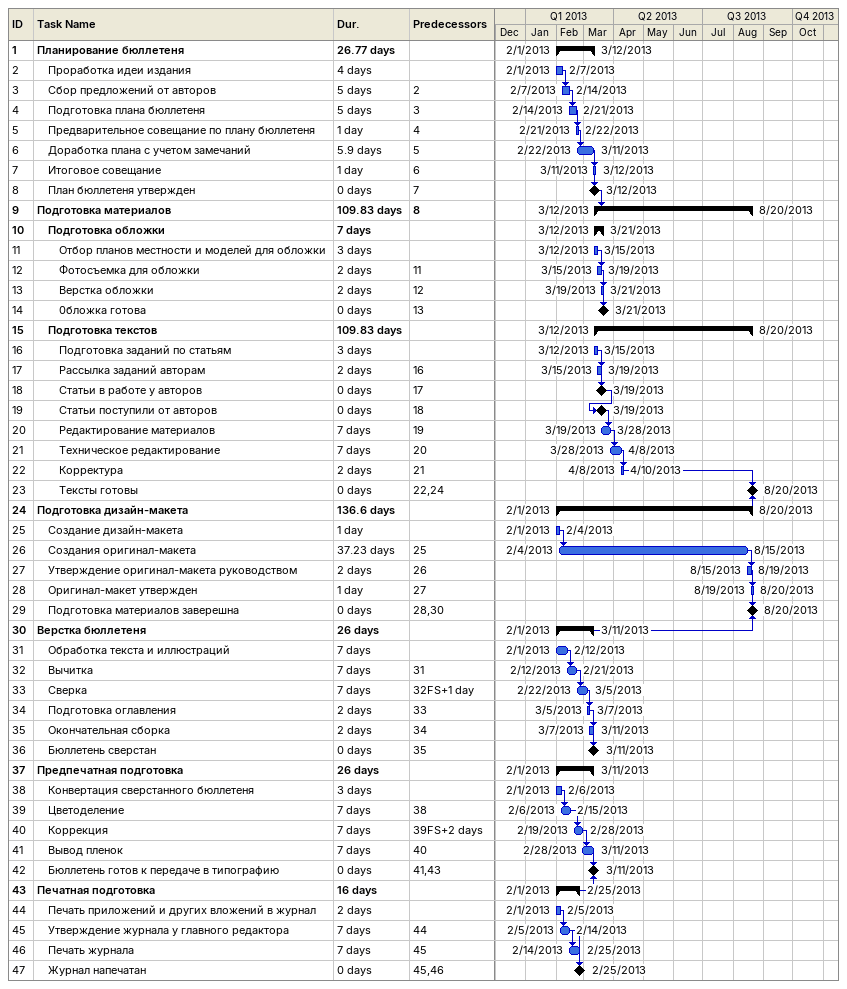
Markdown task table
| ID | Level | Task | Duration | Start | Finish | Predecessors |
|---|---|---|---|---|---|---|
| 1 | 1 | **Планирование бюллетеня** | 26.77d | 2013-02-01 | 2013-03-12 |  |
| 2 | 2 | Проработка идеи издания | 4d | 2013-02-01 | 2013-02-07 |  |
| 3 | 2 | Сбор предложений от авторов | 5d | 2013-02-07 | 2013-02-14 | 2 |
| 4 | 2 | Подготовка плана бюллетеня | 5d | 2013-02-14 | 2013-02-21 | 3 |
| 5 | 2 | Предварительное совещание по плану бюллетеня | 1d | 2013-02-21 | 2013-02-22 | 4 |
| 6 | 2 | Доработка плана с учетом замечаний | 5.9d | 2013-02-22 | 2013-03-11 | 5 |
| 7 | 2 | Итоговое совещание | 1d | 2013-03-11 | 2013-03-12 | 6 |
| 8 | 2 | План бюллетеня утвержден | 0d | 2013-03-12 | 2013-03-12 | 7 |
| 9 | 1 | **Подготовка материалов** | 109.83d | 2013-03-12 | 2013-08-20 | 8 |
| 10 | 2 | **Подготовка обложки** | 7d | 2013-03-12 | 2013-03-21 |  |
| 11 | 3 | Отбор планов местности и моделей для обложки | 3d | 2013-03-12 | 2013-03-15 |  |
| 12 | 3 | Фотосъемка для обложки | 2d | 2013-03-15 | 2013-03-19 | 11 |
| 13 | 3 | Верстка обложки | 2d | 2013-03-19 | 2013-03-21 | 12 |
| 14 | 3 | 0бложка готова | 0d | 2013-03-21 | 2013-03-21 | 13 |
| 15 | 2 | **Подготовка текстов** | 109.83d | 2013-03-12 | 2013-08-20 |  |
| 16 | 3 | Подготовка заданий по статьям | 3d | 2013-03-12 | 2013-03-15 |  |
| 17 | 3 | Рассылка заданий авторам | 2d | 2013-03-15 | 2013-03-19 | 16 |
| 18 | 3 | Статьи в работе у авторов | 0d | 2013-03-19 | 2013-03-19 | 17 |
| 19 | 3 | Статьи поступили от авторов | 0d | 2013-03-19 | 2013-03-19 | 18 |
| 20 | 3 | Редактирование материалов | 7d | 2013-03-19 | 2013-03-28 | 19 |
| 21 | 3 | Техническое редактирование | 7d | 2013-03-28 | 2013-04-08 | 20 |
| 22 | 3 | Корректура | 2d | 2013-04-08 | 2013-04-10 | 21 |
| 23 | 3 | Тексты готовы | 0d | 2013-08-20 | 2013-08-20 | 22, 24 |
| 24 | 1 | **Подготовка дизайн-макета** | 136.6d | 2013-02-01 | 2013-08-20 |  |
| 25 | 2 | Создание дизайн-макета | 1d | 2013-02-01 | 2013-02-04 |  |
| 26 | 2 | Создания оригинал-макета | 37.23d | 2013-02-04 | 2013-08-15 | 25 |
| 27 | 2 | Утверждение оригинал-макета руководством | 2d | 2013-08-15 | 2013-08-19 | 26 |
| 28 | 2 | Оригинал-макет утвержден | 1d | 2013-08-19 | 2013-08-20 | 27 |
| 29 | 2 | Подготовка материалов заверешна | 0d | 2013-08-20 | 2013-08-20 | 28, 30 |
| 30 | 1 | **Верстка бюллетеня** | 26d | 2013-02-01 | 2013-03-11 |  |
| 31 | 2 | Обработка текста и иллюстраций | 7d | 2013-02-01 | 2013-02-12 |  |
| 32 | 2 | Вычитка | 7d | 2013-02-12 | 2013-02-21 | 31 |
| 33 | 2 | Сверка | 7d | 2013-02-22 | 2013-03-05 | 32FS+1d |
| 34 | 2 | Подготовка оглавления | 2d | 2013-03-05 | 2013-03-07 | 33 |
| 35 | 2 | Окончательная сборка | 2d | 2013-03-07 | 2013-03-11 | 34 |
| 36 | 2 | Бюллетень сверстан | 0d | 2013-03-11 | 2013-03-11 | 35 |
| 37 | 1 | **Предпечатная подготовка** | 26d | 2013-02-01 | 2013-03-11 |  |
| 38 | 2 | Конвертация сверстанного бюллетеня | 3d | 2013-02-01 | 2013-02-06 |  |
| 39 | 2 | Цветоделение | 7d | 2013-02-06 | 2013-02-15 | 38 |
| 40 | 2 | Коррекция | 7d | 2013-02-19 | 2013-02-28 | 39FS+2d |
| 41 | 2 | Вывод пленок | 7d | 2013-02-28 | 2013-03-11 | 40 |
| 42 | 2 | Бюллетень готов к передаче в типографию | 0d | 2013-03-11 | 2013-03-11 | 41, 43 |
| 43 | 1 | **Печатная подготовка** | 16d | 2013-02-01 | 2013-02-25 |  |
| 44 | 2 | Печать приложений и других вложений в журнал | 2d | 2013-02-01 | 2013-02-05 |  |
| 45 | 2 | Утверждение журнала у главного редактора | 7d | 2013-02-05 | 2013-02-14 | 44 |
| 46 | 2 | Печать журнала | 7d | 2013-02-14 | 2013-02-25 | 45 |
| 47 | 2 | Журнал напечатан | 0d | 2013-02-25 | 2013-02-25 | 45, 46 |
